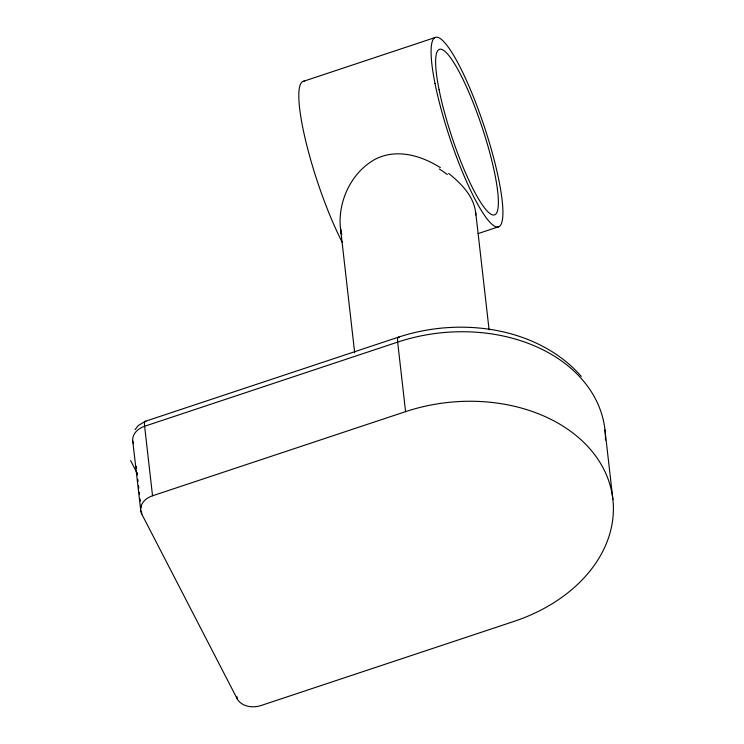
<?xml version="1.0" encoding="UTF-8"?>
<svg xmlns="http://www.w3.org/2000/svg" width="744" height="744" viewBox="0 0 744 744"><rect width="100%" height="100%" fill="white"/><g stroke="black" fill="none" stroke-linecap="round" stroke-linejoin="round"><path stroke-width="1.12" d="M475.779 215.016C475.193 197.448 461.522 183.777 448.66 173.408M135.083 429.641L138.189 425.642L145.182 421.337L398.57 337.125C430.451 326.672 464.935 324.338 497.894 330.717L498.871 330.941C530.1 337.209 560.223 352.154 581.297 376.436M302.706 81.57L434.98 37.581M478.057 233.607L499.001 226.641M141.779 514.104A18.488 13.764 -6.5 0 1 152.539 495.783L405.582 411.637A154.082 114.688 -6.5 0 1 603.533 468.72A154.082 114.688 -6.5 0 1 513.937 621.426L260.893 705.572A18.488 13.764 -6.5 0 1 237.131 698.718L141.779 514.104L141.537 511.937M440.374 167.614C425.856 158.537 408.623 152.092 391.27 154.24A50.387 49.523 81.7 0 0 375.069 159.309C351.754 172.19 338.39 200.071 340.268 226.297L354.683 352.823M130.618 460.62L137.528 473.993M340.501 232.5L340.938 233.383M341.775 234.36L340.427 227.683M132.73 440.801L140.886 511.723M604.965 429.902L612.889 499.429M475.676 212.105L489.096 329.871M405.582 411.637L397.659 342.11A18.488 3.367 71.6 0 1 399.435 337.543M236.89 696.551L237.131 698.718M152.539 495.783L144.615 426.256A18.488 3.367 71.6 0 1 145.936 421.383M136.338 466.311L136.589 468.478M137.082 472.821L137.324 474.998M137.826 479.341L138.068 481.517M138.561 485.86L138.812 488.036M139.305 492.379L139.556 494.555M140.049 498.899L140.3 501.065M140.793 505.418L141.044 507.585M342.268 242.349A99.845 18.154 71.6 0 1 305.17 138.654A99.845 18.154 71.6 0 1 304.556 81.189M439.304 168.981A73.349 46.156 28.5 0 1 447.33 174.533M605.476 440.039A154.082 114.688 -6.5 0 0 397.659 342.11L144.615 426.256A18.488 13.764 -6.5 0 0 133.427 443.629M435.035 83.607A99.845 18.154 71.6 0 0 497.15 227.022A99.845 18.154 71.6 0 0 468.785 85.709A99.845 18.154 71.6 0 0 435.035 83.607M439.081 89.745A87.215 15.857 71.6 0 0 493.337 215.016A87.215 15.857 71.6 0 0 468.562 91.577A87.215 15.857 71.6 0 0 439.081 89.745"/></g></svg>
